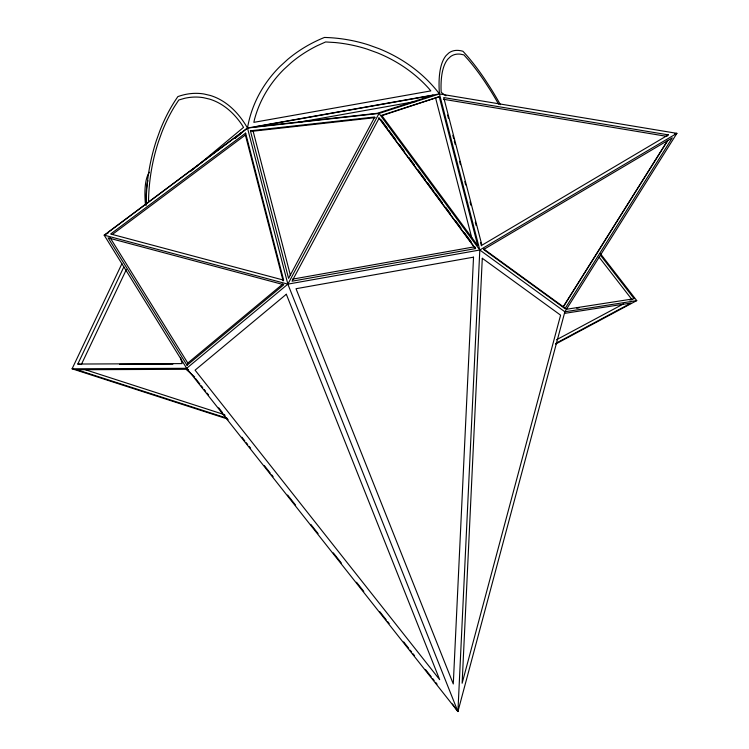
<?xml version="1.0" encoding="UTF-8"?>
<svg xmlns="http://www.w3.org/2000/svg" width="749" height="749" viewBox="0 0 749 749"><rect width="100%" height="100%" fill="white"/><g stroke="black" fill="none" stroke-linecap="round" stroke-linejoin="round"><path stroke-width="1.12" d="M452.471 703.976L457.92 711.55L564.868 311.79L676.899 133.35L439.438 93.915A139.614 123.201 6.9 0 0 379.237 48.76L368.714 44.949A139.614 123.201 6.9 0 0 324.448 37.45A139.614 123.201 6.9 0 0 287.785 59.34L280.07 66.389A139.614 123.201 6.9 0 0 247.488 128.032L104.177 235.149L186.679 368.311L457.92 711.55L479.809 250.016L439.438 93.915A138.116 42.59 66.2 0 1 446.142 55.52L448.782 53.02A138.116 42.59 66.2 0 1 462.948 51.278A138.116 42.59 66.2 0 1 484.781 79.169L490.239 87.549A138.116 42.59 66.2 0 1 500.379 104.691M283.113 280.922L245.382 135.026L245.616 133.116L110.637 233.997L283.637 280.135L245.616 133.116M187.035 365.259L283.824 284.732L108.109 237.864L187.035 365.259L187.793 363.068L282.794 284.03M226.769 418.757L72.101 368.798L121.909 263.704M80.452 364.426L77.812 364.042L123.838 266.934M81.332 364.548L126.356 269.556M565.018 308.644L483.601 249.511L672.256 137.844L565.018 308.644L563.257 306.725L667.406 140.859M563.716 306.266L667.846 140.409M149.444 172.233L148.424 173.759A128.94 33.19 67.9 0 0 145.475 204.852M190.686 171.352L243.547 127.377L241.478 124.1A125.195 76.913 -81.8 0 0 209.551 99.111L203.419 97.679A125.195 76.913 -81.8 0 0 184.46 98.344L178.768 100.01L174.386 106.723A125.195 76.913 -81.8 0 0 161.859 132.264L158.507 141.58A125.195 76.913 -81.8 0 0 148.517 201.444M234.746 138.368L241.918 132.404L108.539 232.096M234.952 138.462L247.488 128.032L439.438 93.915L379.041 113.436L247.488 128.032A128.94 79.207 -81.8 0 0 210.291 95.46L203.981 93.99A128.94 79.207 -81.8 0 0 177.888 96.593A128.94 79.207 -81.8 0 0 159.921 130.644L156.466 140.241A128.94 79.207 -81.8 0 0 146.167 205.348M72.101 368.798L186.679 368.311L287.859 284.133L379.041 113.436L479.809 250.016L564.868 311.79L636.753 300.621L600.286 253.537M112.284 234.503L245.382 135.026M108.287 232.911L104.177 235.149L287.859 284.133L479.809 250.016L676.899 133.35L674.596 133.687M556.526 339.765L623.449 303.925M555.945 343.295L631.117 303.036L564.727 313.354M555.646 344.053L636.753 300.621M381.4 115.814L439.232 96.715L477.731 245.56L381.644 115.327L439.232 96.715M297.756 122.433L416.275 101.368M292.419 279.171L474.791 246.758L475.568 248.584L292.054 281.203L379.219 118.005L475.568 248.584M566.244 309.3L634.169 298.739L600.595 255.39M576.767 308.27L579.071 307.914M629.731 300.04L632.034 299.684L599.172 257.253M250.409 130.785L374.772 116.984L288.571 278.366L250.409 130.785L253.125 131.178L375.165 117.63M77.812 364.042L182.091 363.602L180.631 357.966M119.559 364.389L172.86 364.164M443.52 99.289L666.994 136.393M85.564 369.8L224.756 414.759M226.198 417.942L76.988 369.744L186.024 369.285L194.731 376.981M445.898 95.788L441.208 92.38L441.049 89.084A134.108 41.354 66.2 0 1 447.911 59.077L450.477 56.643A134.108 41.354 66.2 0 1 460.307 54.162L463.884 54.883L468.649 60.22A134.108 41.354 66.2 0 1 484.622 81.444L489.921 89.59A134.108 41.354 66.2 0 1 498.572 104.12M483.742 248.977L563.257 306.725M186.679 368.311L188.42 369.847M195.489 378.451L199.843 383.965M201.294 385.801L202.745 387.636M204.196 389.471L205.647 391.306M207.099 393.141L208.55 394.976M218.708 407.831L222.331 412.418M223.782 414.253L225.234 416.088M226.685 417.923L228.136 419.768M241.918 437.201L244.82 440.88M246.271 442.715L247.722 444.55M249.174 446.385L250.625 448.22M264.406 465.663L270.211 473.003M271.653 474.838L273.104 476.673M287.616 495.033L295.593 505.135M310.826 524.412L318.082 533.588M333.314 552.865L341.291 562.967M356.533 582.245L363.78 591.42M379.743 611.615L386.269 619.882M387.72 621.717L389.171 623.552M403.683 641.912L408.757 648.334M410.209 650.169L411.66 652.005M413.111 653.84L414.562 655.684M425.441 669.447L431.246 676.796M432.697 678.631L434.148 680.466M435.6 682.302L437.051 684.137M381.222 119.934L387.458 128.388M388.843 130.27L395.772 139.66M399.245 144.36L404.095 150.933M408.945 157.515L414.487 165.033M417.961 169.723L425.582 180.06M427.66 182.878L433.896 191.332M435.281 193.214L442.219 202.605M445.683 207.304L450.533 213.877M455.383 220.459L460.935 227.968M464.399 232.667L471.327 242.058M378.769 117.827L474.164 247.123M110.094 237.648L187.793 363.068M457.92 711.55L287.859 284.133L247.488 128.032M447.602 115.065L448.473 118.454M452.845 135.354L453.725 138.743M454.306 140.99L455.177 144.379M459.558 161.288L460.429 164.668M464.801 181.576L465.672 184.956M470.044 201.865L470.924 205.245M475.297 222.153L476.167 225.533M480.54 242.442L481.42 245.822M435.675 98.288L471.833 238.107M253.125 131.178L290.415 275.379M146.42 202.23A126.029 32.441 67.9 0 1 147.946 180.659M473.527 257.169L453.285 683.968L296.024 288.721L473.527 257.169M482.29 258.283L462.133 683.238L560.598 315.16L482.29 258.283M254.491 119.447L253.855 122.349L430.825 90.901L428.803 88.466A134.595 118.773 6.9 0 0 377.271 52.795L367.122 49.116A134.595 118.773 6.9 0 0 335.299 42.553L325.618 41.953L317.08 45.792A134.595 118.773 6.9 0 0 291.295 62.598L283.852 69.395A134.595 118.773 6.9 0 0 254.491 119.447M286.324 294.254L195.086 370.156L439.663 679.652L286.324 294.254M668.351 134.867L481.916 245.232L443.726 97.567L668.351 134.867M433.025 95.273L377.262 113.296L255.812 126.768L433.025 95.273"/></g></svg>
